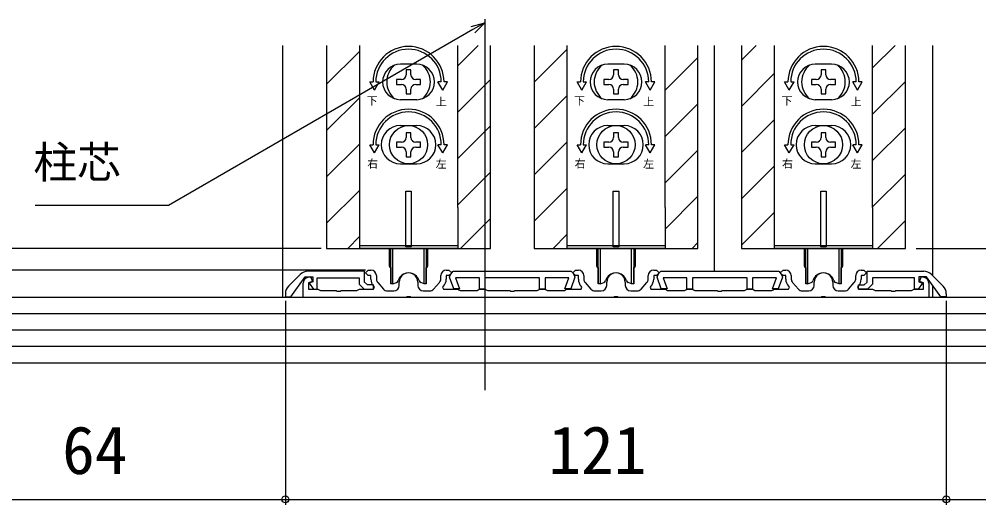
# Model space of a CAD drawing. Units: millimetres, scale not verified. Extents: x -525 to 525, y -783 to 779.
# Drawn here: x 111 to 286.8, y 328.7 to 417.7 of the extents above; entities that cross this region are included whole.
import ezdxf
from ezdxf.enums import TextEntityAlignment as Align

# ---------------------------------------------------------------- set-up
doc = ezdxf.new("R2010")
doc.units = ezdxf.units.MM
doc.header["$LTSCALE"] = 4
for name, color, linetype in [('0-3_YKK_11', 7, 'Continuous'), ('0-5_YKK_12', 2, 'Continuous'), ('0-6_YKK_13', 4, 'Continuous'), ('0-8_YKK_D', 6, 'Continuous'), ('0-A_YSS_K', 3, 'Continuous')]:
    doc.layers.add(name, color=color, linetype=linetype)
doc.styles.add('ＭＳ ゴシック', font='')
doc.styles.get('ＭＳ ゴシック').set_extended_font_data('MS Gothic')

msp = doc.modelspace()

# ---------------------------------------------------------------- linework, layer by layer
at = {"layer": '0-3_YKK_11'}
for p, q in [((162.523, 370.946), (160.394, 368.818)), ((174.309, 371.532), (163.937, 371.532)), ((266.358, 371.534), (276.73, 371.534)), ((278.144, 370.948), (280.273, 368.82)), ((176.459, 370.732), (176.459, 370.112)), ((176.711, 369.448), (177.76, 368.268)), ((180.659, 368.932), (180.659, 369.532)), ((184.059, 369.532), (184.059, 368.932)), ((186.957, 368.268), (188.006, 369.448)), ((188.259, 370.112), (188.259, 370.732)), ((214.459, 370.732), (214.459, 370.112)), ((214.711, 369.448), (215.76, 368.268)), ((218.659, 368.932), (218.659, 369.532)), ((222.059, 369.532), (222.059, 368.932)), ((224.957, 368.268), (226.006, 369.448)), ((226.259, 370.112), (226.259, 370.732)), ((252.459, 370.732), (252.459, 370.112)), ((252.711, 369.448), (253.76, 368.268)), ((256.659, 368.932), (256.659, 369.532)), ((260.059, 369.532), (260.059, 368.932)), ((262.957, 368.268), (264.006, 369.448)), ((264.259, 370.112), (264.259, 370.732)), ((178.508, 367.932), (179.659, 367.932)), ((185.059, 367.932), (186.21, 367.932)), ((216.508, 367.932), (217.659, 367.932)), ((223.059, 367.932), (224.21, 367.932)), ((254.508, 367.932), (255.659, 367.932)), ((261.059, 367.932), (262.21, 367.932))]:
    msp.add_line(p, q, dxfattribs=at)
for points in [[(159.809, 367.404), (159.809, 366.832), (160.809, 366.832), (163.409, 370.532), (164.809, 370.532), (164.809, 369.624), (164.141, 369.381), (164.945, 368.232), (165.609, 368.232), (165.609, 370.332), (173.309, 370.332), (173.309, 369.149), (174.226, 368.232), (175.909, 368.232), (175.909, 369.032), (174.84, 369.032), (174.309, 369.564), (174.309, 371.532)], [(175.459, 370.112), (175.459, 370.732), (174.959, 370.732), (174.459, 371.232), (174.959, 371.732), (175.459, 371.732)], [(189.259, 371.732), (189.759, 371.732), (190.259, 371.232), (189.759, 370.732), (189.259, 370.732), (189.259, 370.112)], [(213.459, 370.112), (213.459, 370.732), (212.959, 370.732), (212.459, 371.232), (212.959, 371.732), (213.459, 371.732)], [(227.259, 371.732), (227.759, 371.732), (228.259, 371.232), (227.759, 370.732), (227.259, 370.732), (227.259, 370.112)], [(251.459, 370.112), (251.459, 370.732), (250.959, 370.732), (250.459, 371.232), (250.959, 371.732), (251.459, 371.732)], [(280.858, 367.405), (280.858, 366.834), (279.858, 366.834), (277.258, 370.534), (275.858, 370.534), (275.858, 369.626), (276.526, 369.383), (275.722, 368.234), (275.058, 368.234), (275.058, 370.334), (267.358, 370.334), (267.358, 369.151), (266.441, 368.234), (264.758, 368.234), (264.758, 369.034), (265.827, 369.034), (266.358, 369.565), (266.358, 371.534)], [(265.259, 371.732), (265.759, 371.732), (266.259, 371.232), (265.759, 370.732), (265.259, 370.732), (265.259, 370.112)], [(257.9, 366.732), (220.817, 366.732), (220.634, 366.852), (220.084, 366.852), (219.9, 366.732), (182.817, 366.732), (182.634, 366.852), (182.084, 366.852), (181.9, 366.732), (163.059, 366.732), (163.059, 369.334)], [(163.782, 370.367), (164.401, 370.593), (164.743, 369.653), (164.059, 369.404), (164.059, 368.232), (165.759, 368.232), (165.982, 368.132), (166.206, 368.032), (169.1, 368.032), (169.284, 367.912), (169.834, 367.912), (170.017, 368.032), (172.911, 368.032), (173.135, 368.132), (173.359, 368.232), (175.951, 368.232), (176.12, 368.608), (175.964, 368.784)], [(277.659, 369.334), (277.659, 366.732), (258.817, 366.732), (258.634, 366.852), (258.084, 366.852), (257.9, 366.732)], [(264.753, 368.784), (264.597, 368.608), (264.766, 368.232), (267.359, 368.232), (267.582, 368.132), (267.806, 368.032), (270.7, 368.032), (270.884, 367.912), (271.434, 367.912), (271.617, 368.032), (274.511, 368.032), (274.735, 368.132), (274.959, 368.232), (276.659, 368.232), (276.659, 369.404), (275.974, 369.653), (276.316, 370.593), (276.935, 370.367)], [(188.753, 368.784), (188.597, 368.608), (188.766, 368.232), (191.359, 368.232), (191.582, 368.132), (191.806, 368.032), (194.911, 368.032), (195.135, 368.132), (195.359, 368.232), (196.359, 368.232), (196.582, 368.132), (196.806, 368.032), (200.9, 368.032), (201.084, 367.912), (201.634, 367.912), (201.817, 368.032), (205.911, 368.032), (206.135, 368.132), (206.359, 368.232), (207.359, 368.232), (207.582, 368.132), (207.806, 368.032), (210.911, 368.032), (211.135, 368.132), (211.359, 368.232), (213.951, 368.232), (214.12, 368.608), (213.964, 368.784)], [(226.753, 368.784), (226.597, 368.608), (226.766, 368.232), (229.359, 368.232), (229.582, 368.132), (229.806, 368.032), (232.911, 368.032), (233.135, 368.132), (233.359, 368.232), (234.359, 368.232), (234.582, 368.132), (234.806, 368.032), (238.9, 368.032), (239.084, 367.912), (239.634, 367.912), (239.817, 368.032), (243.911, 368.032), (244.135, 368.132), (244.359, 368.232), (245.359, 368.232), (245.582, 368.132), (245.806, 368.032), (248.911, 368.032), (249.135, 368.132), (249.359, 368.232), (251.951, 368.232), (252.12, 368.608), (251.964, 368.784)]]:
    msp.add_lwpolyline(points, dxfattribs=at)
for points in [[(190.559, 371.532), (212.159, 371.532), (212.459, 371.23), (212.709, 370.792), (212.841, 370.43), (212.077, 368.332), (211.013, 368.332), (211.741, 370.332), (207.359, 370.332), (207.359, 368.232), (206.359, 368.232), (206.359, 370.332), (196.359, 370.332), (196.359, 368.232), (195.359, 368.232), (195.359, 370.332), (190.976, 370.332), (191.704, 368.332), (190.64, 368.332), (189.877, 370.43), (190.009, 370.792), (190.259, 371.23)], [(228.559, 371.532), (250.159, 371.532), (250.459, 371.23), (250.709, 370.792), (250.841, 370.43), (250.077, 368.332), (249.013, 368.332), (249.741, 370.332), (245.359, 370.332), (245.359, 368.232), (244.359, 368.232), (244.359, 370.332), (234.359, 370.332), (234.359, 368.232), (233.359, 368.232), (233.359, 370.332), (228.976, 370.332), (229.704, 368.332), (228.64, 368.332), (227.877, 370.43), (228.009, 370.792), (228.259, 371.23)], [(228.559, 371.532), (250.159, 371.532), (250.459, 371.23), (250.709, 370.792), (250.841, 370.43), (250.077, 368.332), (249.013, 368.332), (249.741, 370.332), (245.359, 370.332), (245.359, 368.232), (244.359, 368.232), (244.359, 370.332), (234.359, 370.332), (234.359, 368.232), (233.359, 368.232), (233.359, 370.332), (228.976, 370.332), (229.704, 368.332), (228.64, 368.332), (227.877, 370.43), (228.009, 370.792), (228.259, 371.23)]]:
    msp.add_lwpolyline(points, close=True, dxfattribs=at)
for centre, radius, start, end in [((163.937, 369.532), 2, 89.99999, 134.99998), ((175.459, 370.732), 1, 0.00001, 89.99999), ((182.359, 369.532), 1.7, 359.99999, 180.00001), ((189.259, 370.732), 1, 90.00001, 179.99999), ((213.459, 370.732), 1, 0.00001, 89.99999), ((220.359, 369.532), 1.7, 359.99999, 180.00001), ((227.259, 370.732), 1, 90.00001, 179.99999), ((251.459, 370.732), 1, 0.00001, 89.99999), ((258.359, 369.532), 1.7, 359.99999, 180.00001), ((265.259, 370.732), 1, 90.00001, 179.99999), ((276.73, 369.534), 2, 45.00001, 90), ((164.159, 369.334), 1.1, 110.00001, 179.99998), ((177.459, 370.112), 2, 180.00001, 221.63353), ((177.459, 370.112), 1, 180.00003, 221.63355), ((187.259, 370.112), 1, 318.36645, 359.99997), ((187.259, 370.112), 2, 318.36647, 359.99999), ((215.459, 370.112), 2, 180.00001, 221.63353), ((215.459, 370.112), 1, 180.00003, 221.63355), ((225.259, 370.112), 1, 318.36645, 359.99997), ((225.259, 370.112), 2, 318.36647, 359.99999), ((253.459, 370.112), 2, 180.00001, 221.63353), ((253.459, 370.112), 1, 180.00003, 221.63355), ((263.259, 370.112), 1, 318.36645, 359.99997), ((263.259, 370.112), 2, 318.36647, 359.99999), ((276.559, 369.334), 1.1, 0.00002, 69.99999), ((161.809, 367.404), 2, 135.00001, 180), ((178.508, 368.932), 1, 221.63354, 270), ((179.659, 368.932), 1, 270.00001, 359.99999), ((185.059, 368.932), 1, 180.00001, 269.99999), ((186.21, 368.932), 1, 270, 318.36646), ((216.508, 368.932), 1, 221.63354, 270), ((217.659, 368.932), 1, 270.00001, 359.99999), ((223.059, 368.932), 1, 180.00001, 269.99999), ((224.21, 368.932), 1, 270, 318.36646), ((254.508, 368.932), 1, 221.63354, 270), ((255.659, 368.932), 1, 270.00001, 359.99999), ((261.059, 368.932), 1, 180.00001, 269.99999), ((262.21, 368.932), 1, 270, 318.36646), ((278.858, 367.405), 2, 360, 44.99999)]:
    msp.add_arc(centre, radius, start, end, dxfattribs=at)
at = {"layer": '0-5_YKK_12'}
for p, q in [((196.36, 417.732), (196.36, 349.732)), ((159.358, 366.732), (159.358, 412.898)), ((167.358, 412.898), (167.358, 375.732)), ((167.358, 405.819), (173.358, 411.819)), ((191.358, 409.154), (195.103, 412.898)), ((205.358, 412.898), (205.358, 375.732)), ((205.358, 406.183), (211.358, 412.183)), ((238.359, 412.898), (238.359, 371.532)), ((243.358, 412.898), (243.358, 375.732)), ((243.358, 410.242), (246.014, 412.898)), ((267.358, 408.786), (271.47, 412.898)), ((278.359, 412.898), (278.359, 370.729)), ((229.358, 404.727), (235.358, 410.727)), ((191.358, 400.668), (197.358, 406.668)), ((243.358, 401.757), (249.358, 407.757)), ((267.358, 400.301), (273.358, 406.301)), ((167.358, 397.334), (173.358, 403.334)), ((205.358, 397.698), (211.358, 403.698)), ((229.358, 396.242), (235.358, 402.242)), ((243.358, 393.271), (249.358, 399.271)), ((191.358, 392.183), (197.358, 398.183)), ((267.358, 391.816), (273.358, 397.816)), ((167.358, 388.848), (173.358, 394.848)), ((205.358, 389.213), (211.358, 395.213)), ((229.358, 387.757), (235.358, 393.757)), ((243.358, 384.786), (249.358, 390.786)), ((191.358, 383.698), (197.358, 389.698)), ((267.358, 383.33), (273.358, 389.33)), ((205.358, 380.727), (211.358, 386.727)), ((167.358, 380.363), (173.358, 386.363)), ((229.358, 379.271), (235.358, 385.271)), ((243.358, 376.301), (249.358, 382.301)), ((191.878, 375.732), (197.358, 381.213)), ((268.245, 375.732), (273.358, 380.845)), ((208.848, 375.732), (211.358, 378.242)), ((171.212, 375.732), (173.358, 377.878)), ((234.304, 375.732), (235.358, 376.786)), ((278.359, 368.968), (278.359, 366.732))]:
    msp.add_line(p, q, dxfattribs=at)
for points in [[(167.358, 375.732), (197.358, 375.732), (197.358, 412.898)], [(205.358, 375.732), (235.358, 375.732), (235.358, 412.898)], [(243.358, 375.732), (273.358, 375.732), (273.358, 412.898)]]:
    msp.add_lwpolyline(points, dxfattribs=at)
at = {"layer": '0-6_YKK_13'}
for p, q in [((173.358, 412.898), (173.358, 383.232)), ((191.358, 383.232), (191.358, 412.898)), ((211.358, 412.898), (211.358, 383.232)), ((229.358, 383.232), (229.358, 412.898)), ((249.358, 412.898), (249.358, 383.232)), ((267.358, 383.232), (267.358, 412.898)), ((183.858, 409.482), (180.858, 409.482)), ((181.918, 408.432), (181.918, 407.552)), ((182.798, 408.432), (181.918, 408.432)), ((182.798, 407.552), (182.798, 408.432)), ((221.858, 409.482), (218.858, 409.482)), ((219.918, 408.432), (219.918, 407.552)), ((220.798, 408.432), (219.918, 408.432)), ((220.798, 407.552), (220.798, 408.432)), ((259.858, 409.482), (256.858, 409.482)), ((257.918, 408.432), (257.918, 407.552)), ((258.798, 408.432), (257.918, 408.432)), ((258.798, 407.552), (258.798, 408.432)), ((175.242, 406.232), (175.858, 406.232)), ((176.108, 404.732), (175.242, 406.232)), ((176.108, 404.732), (176.974, 406.232)), ((176.358, 406.232), (176.974, 406.232)), ((181.038, 406.672), (180.158, 406.672)), ((180.158, 406.672), (180.158, 405.792)), ((184.558, 406.672), (183.678, 406.672)), ((184.558, 405.792), (184.558, 406.672)), ((188.358, 406.232), (187.742, 406.232)), ((188.608, 404.732), (187.742, 406.232)), ((213.242, 406.232), (213.858, 406.232)), ((214.108, 404.732), (213.242, 406.232)), ((214.108, 404.732), (214.974, 406.232)), ((214.358, 406.232), (214.974, 406.232)), ((219.038, 406.672), (218.158, 406.672)), ((218.158, 406.672), (218.158, 405.792)), ((222.558, 406.672), (221.678, 406.672)), ((222.558, 405.792), (222.558, 406.672)), ((226.358, 406.232), (225.742, 406.232)), ((226.608, 404.732), (225.742, 406.232)), ((251.242, 406.232), (251.858, 406.232)), ((252.108, 404.732), (251.242, 406.232)), ((252.108, 404.732), (252.974, 406.232)), ((252.358, 406.232), (252.974, 406.232)), ((257.038, 406.672), (256.158, 406.672)), ((256.158, 406.672), (256.158, 405.792)), ((260.558, 406.672), (259.678, 406.672)), ((260.558, 405.792), (260.558, 406.672)), ((264.358, 406.232), (263.742, 406.232)), ((264.608, 404.732), (263.742, 406.232)), ((180.158, 405.792), (181.038, 405.792)), ((181.918, 404.912), (181.918, 404.032)), ((182.798, 404.032), (182.798, 404.912)), ((183.678, 405.792), (184.558, 405.792)), ((218.158, 405.792), (219.038, 405.792)), ((219.918, 404.912), (219.918, 404.032)), ((220.798, 404.032), (220.798, 404.912)), ((221.678, 405.792), (222.558, 405.792)), ((256.158, 405.792), (257.038, 405.792)), ((257.918, 404.912), (257.918, 404.032)), ((258.798, 404.032), (258.798, 404.912)), ((259.678, 405.792), (260.558, 405.792)), ((183.858, 402.982), (180.858, 402.982)), ((181.918, 404.032), (182.798, 404.032)), ((221.858, 402.982), (218.858, 402.982)), ((219.918, 404.032), (220.798, 404.032)), ((259.858, 402.982), (256.858, 402.982)), ((257.918, 404.032), (258.798, 404.032)), ((180.858, 398.232), (183.858, 398.232)), ((218.858, 398.232), (221.858, 398.232)), ((256.858, 398.232), (259.858, 398.232)), ((181.918, 396.932), (181.918, 396.052)), ((182.798, 396.932), (181.918, 396.932)), ((182.798, 396.052), (182.798, 396.932)), ((219.918, 396.932), (219.918, 396.052)), ((220.798, 396.932), (219.918, 396.932)), ((220.798, 396.052), (220.798, 396.932)), ((257.918, 396.932), (257.918, 396.052)), ((258.798, 396.932), (257.918, 396.932)), ((258.798, 396.052), (258.798, 396.932)), ((175.242, 394.732), (175.858, 394.732)), ((176.108, 393.232), (175.242, 394.732)), ((176.108, 393.232), (176.974, 394.732)), ((176.358, 394.732), (176.974, 394.732)), ((181.038, 395.172), (180.158, 395.172)), ((180.158, 395.172), (180.158, 394.292)), ((180.158, 394.292), (181.038, 394.292)), ((184.558, 395.172), (183.678, 395.172)), ((183.678, 394.292), (184.558, 394.292)), ((184.558, 394.292), (184.558, 395.172)), ((188.608, 393.232), (187.742, 394.732)), ((188.358, 394.732), (187.742, 394.732)), ((188.608, 393.232), (189.474, 394.732)), ((189.474, 394.732), (188.858, 394.732)), ((213.242, 394.732), (213.858, 394.732)), ((214.108, 393.232), (213.242, 394.732)), ((214.108, 393.232), (214.974, 394.732)), ((214.358, 394.732), (214.974, 394.732)), ((219.038, 395.172), (218.158, 395.172)), ((218.158, 395.172), (218.158, 394.292)), ((218.158, 394.292), (219.038, 394.292)), ((222.558, 395.172), (221.678, 395.172)), ((221.678, 394.292), (222.558, 394.292)), ((222.558, 394.292), (222.558, 395.172)), ((226.608, 393.232), (225.742, 394.732)), ((226.358, 394.732), (225.742, 394.732)), ((226.608, 393.232), (227.474, 394.732)), ((227.474, 394.732), (226.858, 394.732)), ((251.242, 394.732), (251.858, 394.732)), ((252.108, 393.232), (251.242, 394.732)), ((252.108, 393.232), (252.974, 394.732)), ((252.358, 394.732), (252.974, 394.732)), ((257.038, 395.172), (256.158, 395.172)), ((256.158, 395.172), (256.158, 394.292)), ((256.158, 394.292), (257.038, 394.292)), ((260.558, 395.172), (259.678, 395.172)), ((259.678, 394.292), (260.558, 394.292)), ((260.558, 394.292), (260.558, 395.172)), ((264.608, 393.232), (263.742, 394.732)), ((264.358, 394.732), (263.742, 394.732)), ((264.608, 393.232), (265.474, 394.732)), ((265.474, 394.732), (264.858, 394.732)), ((181.918, 393.412), (181.918, 392.532)), ((181.918, 392.532), (182.798, 392.532)), ((182.798, 392.532), (182.798, 393.412)), ((219.918, 393.412), (219.918, 392.532)), ((219.918, 392.532), (220.798, 392.532)), ((220.798, 392.532), (220.798, 393.412)), ((257.918, 393.412), (257.918, 392.532)), ((257.918, 392.532), (258.798, 392.532)), ((258.798, 392.532), (258.798, 393.412)), ((180.858, 391.232), (183.858, 391.232)), ((218.858, 391.232), (221.858, 391.232)), ((256.858, 391.232), (259.858, 391.232)), ((181.858, 386.232), (182.858, 386.232)), ((181.858, 376.032), (181.858, 386.232)), ((182.858, 386.232), (182.858, 376.032)), ((219.858, 386.232), (220.858, 386.232)), ((219.858, 376.032), (219.858, 386.232)), ((220.858, 386.232), (220.858, 376.032)), ((257.858, 386.232), (258.858, 386.232)), ((257.858, 376.032), (257.858, 386.232)), ((258.858, 386.232), (258.858, 376.032)), ((173.358, 383.232), (173.358, 375.732)), ((211.358, 383.232), (211.358, 375.732)), ((249.358, 383.232), (249.358, 375.732)), ((173.358, 376.232), (191.358, 376.232)), ((211.358, 376.232), (229.358, 376.232)), ((249.358, 376.232), (267.358, 376.232)), ((178.858, 372.484), (178.858, 375.732)), ((179.108, 369.232), (179.108, 375.732)), ((179.508, 369.232), (179.508, 375.732)), ((182.858, 376.032), (181.858, 376.032)), ((185.208, 369.232), (185.208, 375.732)), ((185.858, 375.732), (185.858, 372.484)), ((216.858, 372.484), (216.858, 375.732)), ((217.108, 369.232), (217.108, 375.732)), ((217.508, 369.232), (217.508, 375.732)), ((220.858, 376.032), (219.858, 376.032)), ((223.208, 369.232), (223.208, 375.732)), ((223.858, 375.732), (223.858, 372.484)), ((254.858, 372.484), (254.858, 375.732)), ((255.108, 369.232), (255.108, 375.732)), ((255.508, 369.232), (255.508, 375.732)), ((258.858, 376.032), (257.858, 376.032)), ((261.208, 369.232), (261.208, 375.732)), ((261.858, 375.732), (261.858, 372.484)), ((179.106, 372.189), (179.108, 372.188)), ((179.108, 372.232), (179.108, 369.232)), ((185.608, 369.232), (185.608, 372.232)), ((185.608, 372.188), (185.61, 372.189)), ((217.106, 372.189), (217.108, 372.188)), ((217.108, 372.232), (217.108, 369.232)), ((223.608, 369.232), (223.608, 372.232)), ((223.608, 372.188), (223.61, 372.189)), ((255.106, 372.189), (255.108, 372.188)), ((255.108, 372.232), (255.108, 369.232)), ((261.608, 369.232), (261.608, 372.232)), ((261.608, 372.188), (261.61, 372.189)), ((179.508, 369.232), (179.108, 369.232)), ((179.508, 369.232), (180.128, 369.458)), ((185.208, 369.232), (184.588, 369.458)), ((217.508, 369.232), (217.108, 369.232)), ((217.508, 369.232), (218.128, 369.458)), ((223.208, 369.232), (222.588, 369.458)), ((255.508, 369.232), (255.108, 369.232)), ((255.508, 369.232), (256.128, 369.458)), ((261.208, 369.232), (260.588, 369.458))]:
    msp.add_line(p, q, dxfattribs=at)
for points in [[(188.608, 404.732), (189.474, 406.232), (188.858, 406.232)], [(226.608, 404.732), (227.474, 406.232), (226.858, 406.232)], [(264.608, 404.732), (265.474, 406.232), (264.858, 406.232)], [(191.358, 383.232), (191.358, 375.732), (173.358, 375.732)], [(229.358, 383.232), (229.358, 375.732), (211.358, 375.732)], [(267.358, 383.232), (267.358, 375.732), (249.358, 375.732)], [(185.608, 375.732), (185.608, 369.232), (185.208, 369.232)], [(223.608, 375.732), (223.608, 369.232), (223.208, 369.232)], [(261.608, 375.732), (261.608, 369.232), (261.208, 369.232)]]:
    msp.add_lwpolyline(points, dxfattribs=at)
for centre in [(182.358, 394.732), (220.358, 394.732), (258.358, 394.732)]:
    msp.add_circle(centre, 3.5, dxfattribs=at)
for centre, radius, start, end in [((182.358, 406.232), 6.5, 0, 180), ((182.358, 406.232), 6, 0, 180), ((220.358, 406.232), 6.5, 0, 180), ((220.358, 406.232), 6, 0, 180), ((258.358, 406.232), 6.5, 0, 180), ((258.358, 406.232), 6, 0, 180), ((180.858, 406.232), 3.25, 90, 270), ((182.358, 406.232), 4, 129.83844, 230.16156), ((183.858, 406.232), 3.25, 270, 90), ((182.358, 406.232), 4, 309.83844, 50.16156), ((218.858, 406.232), 3.25, 90, 270), ((220.358, 406.232), 4, 129.83844, 230.16156), ((221.858, 406.232), 3.25, 270, 90), ((220.358, 406.232), 4, 309.83844, 50.16156), ((256.858, 406.232), 3.25, 90, 270), ((258.358, 406.232), 4, 129.83844, 230.16156), ((259.858, 406.232), 3.25, 270, 90), ((258.358, 406.232), 4, 309.83844, 50.16156), ((181.038, 407.552), 0.88, 270, 0), ((183.678, 407.552), 0.88, 180, 270), ((219.038, 407.552), 0.88, 270, 0), ((221.678, 407.552), 0.88, 180, 270), ((257.038, 407.552), 0.88, 270, 0), ((259.678, 407.552), 0.88, 180, 270), ((181.038, 404.912), 0.88, 0, 90), ((183.678, 404.912), 0.88, 90, 180), ((219.038, 404.912), 0.88, 0, 90), ((221.678, 404.912), 0.88, 90, 180), ((257.038, 404.912), 0.88, 0, 90), ((259.678, 404.912), 0.88, 90, 180), ((182.358, 394.732), 6.5, 0, 180), ((220.358, 394.732), 6.5, 0, 180), ((258.358, 394.732), 6.5, 0, 180), ((182.358, 394.732), 6, 0, 180), ((220.358, 394.732), 6, 0, 180), ((258.358, 394.732), 6, 0, 180), ((180.858, 394.732), 3.5, 90, 270), ((183.858, 394.732), 3.5, 270, 90), ((218.858, 394.732), 3.5, 90, 270), ((221.858, 394.732), 3.5, 270, 90), ((256.858, 394.732), 3.5, 90, 270), ((259.858, 394.732), 3.5, 270, 90), ((181.038, 396.052), 0.88, 270, 0), ((183.678, 396.052), 0.88, 180, 270), ((219.038, 396.052), 0.88, 270, 0), ((221.678, 396.052), 0.88, 180, 270), ((257.038, 396.052), 0.88, 270, 0), ((259.678, 396.052), 0.88, 180, 270), ((181.038, 393.412), 0.88, 0, 90), ((183.678, 393.412), 0.88, 90, 180), ((219.038, 393.412), 0.88, 0, 90), ((221.678, 393.412), 0.88, 90, 180), ((257.038, 393.412), 0.88, 0, 90), ((259.678, 393.412), 0.88, 90, 180), ((179.158, 372.484), 0.3, 180, 260), ((182.358, 369.232), 2, 16.15012, 163.84988), ((185.558, 372.484), 0.3, 280, 0), ((217.158, 372.484), 0.3, 180, 260), ((220.358, 369.232), 2, 16.15012, 163.84988), ((223.558, 372.484), 0.3, 280, 0), ((255.158, 372.484), 0.3, 180, 260), ((258.358, 369.232), 2, 16.15012, 163.84988), ((261.558, 372.484), 0.3, 280, 0), ((179.957, 369.928), 0.5, 290, 343.84988), ((184.759, 369.928), 0.5, 196.15012, 250), ((217.957, 369.928), 0.5, 290, 343.84988), ((222.759, 369.928), 0.5, 196.15012, 250), ((255.957, 369.928), 0.5, 290, 343.84988), ((260.759, 369.928), 0.5, 196.15012, 250)]:
    msp.add_arc(centre, radius, start, end, dxfattribs=at)
at = {"layer": '0-8_YKK_D'}
for p, q in [((166.358, 375.732), (51.356, 375.732)), ((275.358, 375.732), (357.408, 375.732)), ((174.459, 371.732), (51.356, 371.732)), ((174.459, 371.732), (51.356, 371.732)), ((159.809, 366.13), (159.809, 328.732)), ((159.809, 366.13), (159.809, 328.732)), ((280.858, 366.134), (280.858, 328.732)), ((280.858, 366.134), (280.858, 328.732)), ((95.859, 329.732), (159.809, 329.732)), ((159.809, 329.732), (280.858, 329.732))]:
    msp.add_line(p, q, dxfattribs=at)
for points in [[(196.36, 417.089), (194.152, 415.814), (138.381, 383.614), (113.989, 383.614)], [(193.81, 416.405), (196.36, 417.089), (194.494, 415.222)], [(280.858, 329.732), (296.859, 329.732), (318.068, 329.732)]]:
    msp.add_lwpolyline(points, dxfattribs=at)
for centre in [(159.809, 329.732), (159.809, 329.732), (280.858, 329.732), (280.858, 329.732)]:
    msp.add_circle(centre, 0.637, dxfattribs=at)
at = {"layer": '0-A_YSS_K'}
for p, q in [((336.408, 366.732), (65.68, 366.732)), ((336.408, 363.732), (65.68, 363.732)), ((336.408, 360.732), (65.68, 360.732)), ((336.408, 357.732), (65.68, 357.732)), ((65.68, 354.732), (278.358, 354.732)), ((273.158, 354.732), (336.408, 354.732))]:
    msp.add_line(p, q, dxfattribs=at)

# ---------------------------------------------------------------- texts
at = {"layer": '0-6_YKK_13', "style": 'ＭＳ ゴシック'}
for s, p in [('下', (174.679, 401.588)), ('上', (187.351, 401.429)), ('下', (212.679, 401.588)), ('上', (225.351, 401.429)), ('下', (250.679, 401.588)), ('上', (263.351, 401.429)), ('右', (174.781, 390.066)), ('左', (187.329, 390.032)), ('右', (212.781, 390.066)), ('左', (225.329, 390.032)), ('右', (250.781, 390.066)), ('左', (263.329, 390.032))]:
    msp.add_text(s, height=1.466, dxfattribs=at).set_placement(p, align=Align.BOTTOM_LEFT)
at = {"layer": '0-8_YKK_D', "style": 'ＭＳ ゴシック'}
for s, height, p in [('柱芯', 5.865, (113.637, 386.826)), ('64', 8.798, (118.902, 331.732)), ('121', 8.798, (207.959, 331.732))]:
    msp.add_text(s, height=height, dxfattribs=at).set_placement(p, align=Align.BOTTOM_LEFT)

doc.saveas('drawing.dxf')
